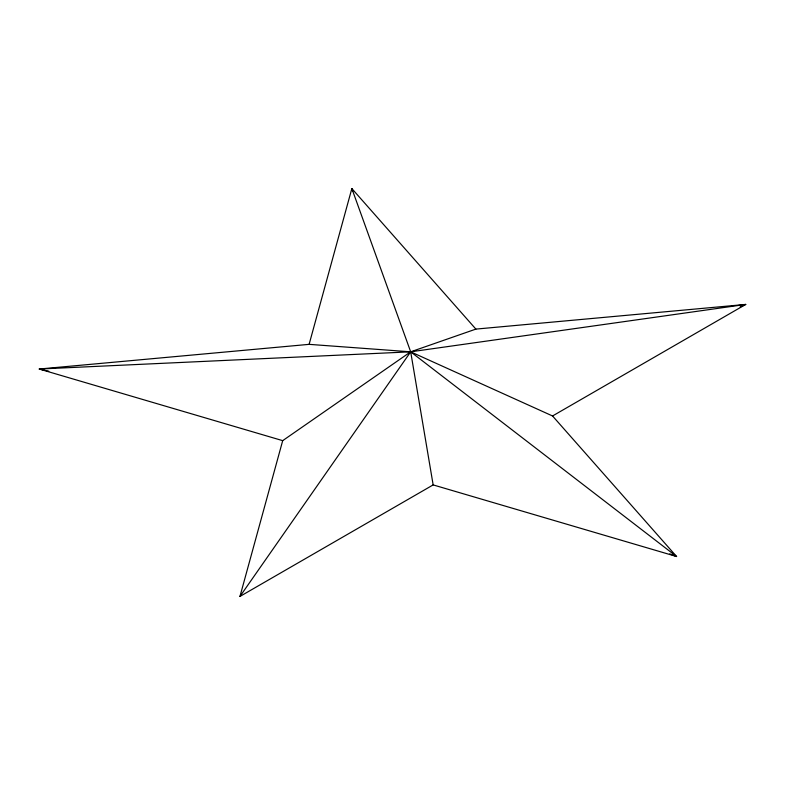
<?xml version="1.0" encoding="UTF-8"?>
<svg xmlns="http://www.w3.org/2000/svg" width="785" height="785" viewBox="0 0 785 785"><rect width="100%" height="100%" fill="white"/><g stroke="black" fill="none" stroke-linecap="round" stroke-linejoin="round"><path stroke-width="1.18" d="M552.552 415.971L676.591 556.516L433.153 484.904L239.955 596.443L282.698 440.65L410.683 351.817L475.887 329.101L745.75 304.423L552.552 415.971L410.683 351.817L309.113 344.35L39.25 369.028L282.698 440.65M309.113 344.35L351.847 188.557L475.887 329.101M239.955 596.443L410.683 351.817L745.75 304.423L740.167 306.925M48.807 371.217L39.25 369.028L410.683 351.817L676.591 556.516L669.742 553.886M352.377 190.941L351.847 188.557L410.683 351.817L433.153 484.904"/></g></svg>
